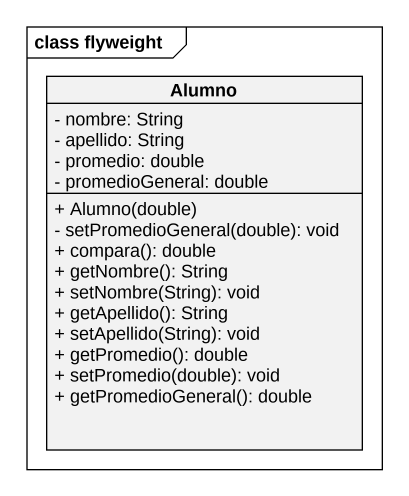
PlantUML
@startuml
mainframe class flyweight
hide circle
hide empty members
skinparam classAttributeIconSize 0
class Alumno {
  - nombre: String
  - apellido: String
  - promedio: double
  - promedioGeneral: double
  + Alumno(double)
  - setPromedioGeneral(double): void
  + compara(): double
  + getNombre(): String
  + setNombre(String): void
  + getApellido(): String
  + setApellido(String): void
  + getPromedio(): double
  + setPromedio(double): void
  + getPromedioGeneral(): double
}
@enduml
